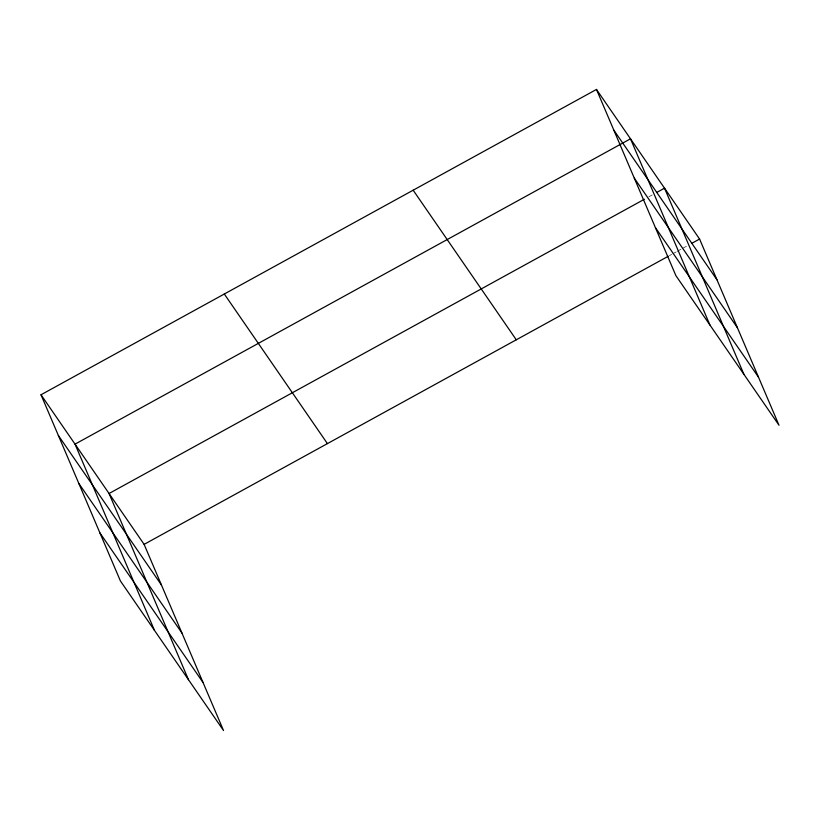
<?xml version="1.0" encoding="UTF-8"?>
<svg xmlns="http://www.w3.org/2000/svg" width="820" height="820" viewBox="0 0 820 820"><rect width="100%" height="100%" fill="white"/><g stroke="black" fill="none" stroke-linecap="round" stroke-linejoin="round"><path stroke-width="0.61" stroke-dasharray="4.1 3.07" d="M648.876 196.779L652.228 194.934M669.407 255.635L671.641 254.405M672.759 253.79L676.111 251.945M677.228 251.33L681.697 248.87M682.824 248.265L687.293 245.805"/><path stroke-width="1.23" d="M41 394.768L144.115 544.367L223.532 730.558L120.417 580.96L41 394.768L596.468 89.441L699.583 239.04L779 425.231L675.885 275.633L596.468 89.441M644.407 199.239L109.06 493.507L188.477 679.698M656.697 192.485L664.528 188.18L743.935 374.371M144.115 544.367L668.29 256.25M691.762 243.345L699.583 239.04M613.821 130.134L716.947 279.743M634.301 178.145L737.426 327.754M655.405 227.611L758.52 377.22M413.157 190.199L516.282 339.798M224.301 294.011L327.426 443.61M58.353 435.461L161.478 585.07M78.833 483.472L181.958 633.081M99.937 532.938L203.052 682.547M709.915 324.997L630.498 138.805L75.03 444.143L154.447 630.324"/></g></svg>
